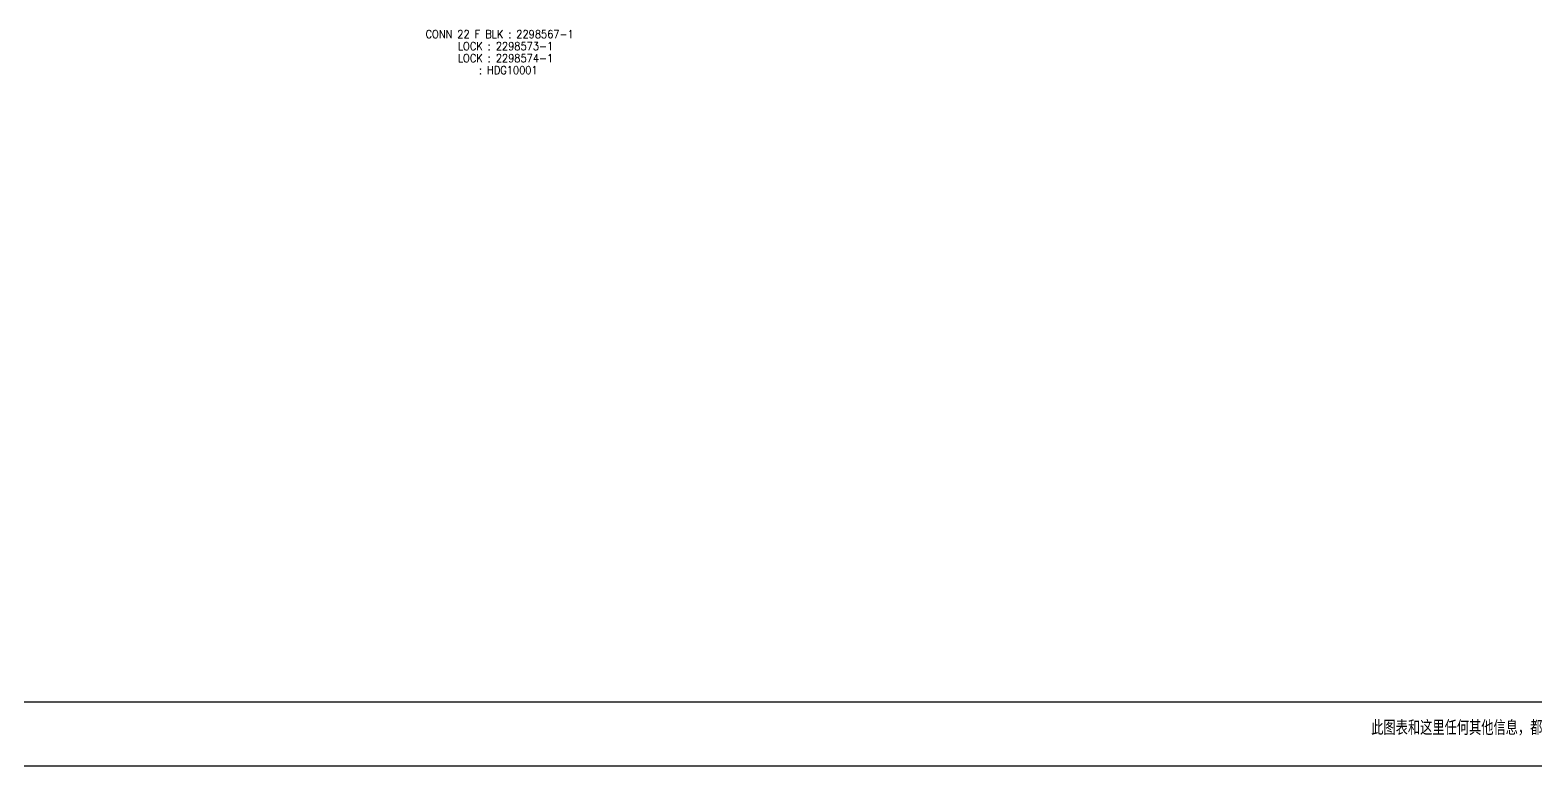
# Model space of a CAD drawing. Header units: inches. Extents: x 47316 to 59086, y 3141 to 11743.
# Drawn here: x 57608.2 to 58078.5, y 6869.2 to 7098.9 of the extents above; entities that cross this region are included whole.
import ezdxf

# ---------------------------------------------------------------- set-up
doc = ezdxf.new("R2010")
doc.units = ezdxf.units.IN
doc.header["$MEASUREMENT"] = 0
doc.styles.add('MtX_SimSun', font='')
doc.styles.get("Standard").update_dxf_attribs({"font": ''})
doc.styles.get('MtX_SimSun').set_extended_font_data('SimSun')
doc.styles.get('Standard').set_extended_font_data('SimSun')

msp = doc.modelspace()

# ---------------------------------------------------------------- linework, layer by layer
at = {"color": 0, "lineweight": -3}
for p, q in [((57322.57, 6889.2), (59065.57, 6889.2)), ((57302.57, 6869.2), (59085.57, 6869.2))]:
    msp.add_line(p, q, dxfattribs=at)

# ---------------------------------------------------------------- texts
at = {"color": 0, "lineweight": -3, "style": 'MtX_SimSun', "width": 0.7}
msp.add_text('此图表和这里任何其他信息，都是吉利汽车研究院有限公司受著作权保护的机密材料，未经具体书面授权任何人不得以生产、出售或任何其他原因为目的，披露、出借、复制或使用这些材料。', height=4, dxfattribs=at).set_placement((58027.08, 6879.25))
at = {"color": 42, "linetype": 'Continuous', "lineweight": 15, "char_height": 2.5, "attachment_point": 1}
for s, insert, width in [('\\Fromans.shx;\\W0.9000000000;\\T1.0000000000;\\o\\lCONN 22 F BLK : 2298567-1', (57731.7, 7098.9), 54.1071), ('\\Fromans.shx;\\W0.9000000000;\\T1.0000000000;\\o\\lLOCK : 2298573-1', (57741.77, 7095.15), 34.1786), ('\\Fromans.shx;\\W0.9000000000;\\T1.0000000000;\\o\\lLOCK : 2298574-1', (57741.77, 7091.4), 34.1786), ('\\Fromans.shx;\\W0.9000000000;\\T1.0000000000;\\o\\l : HDG10001', (57746.86, 7087.65), 23.1429)]:
    msp.add_mtext(s, dxfattribs=dict(at, insert=insert, width=width))

doc.saveas('drawing.dxf')
